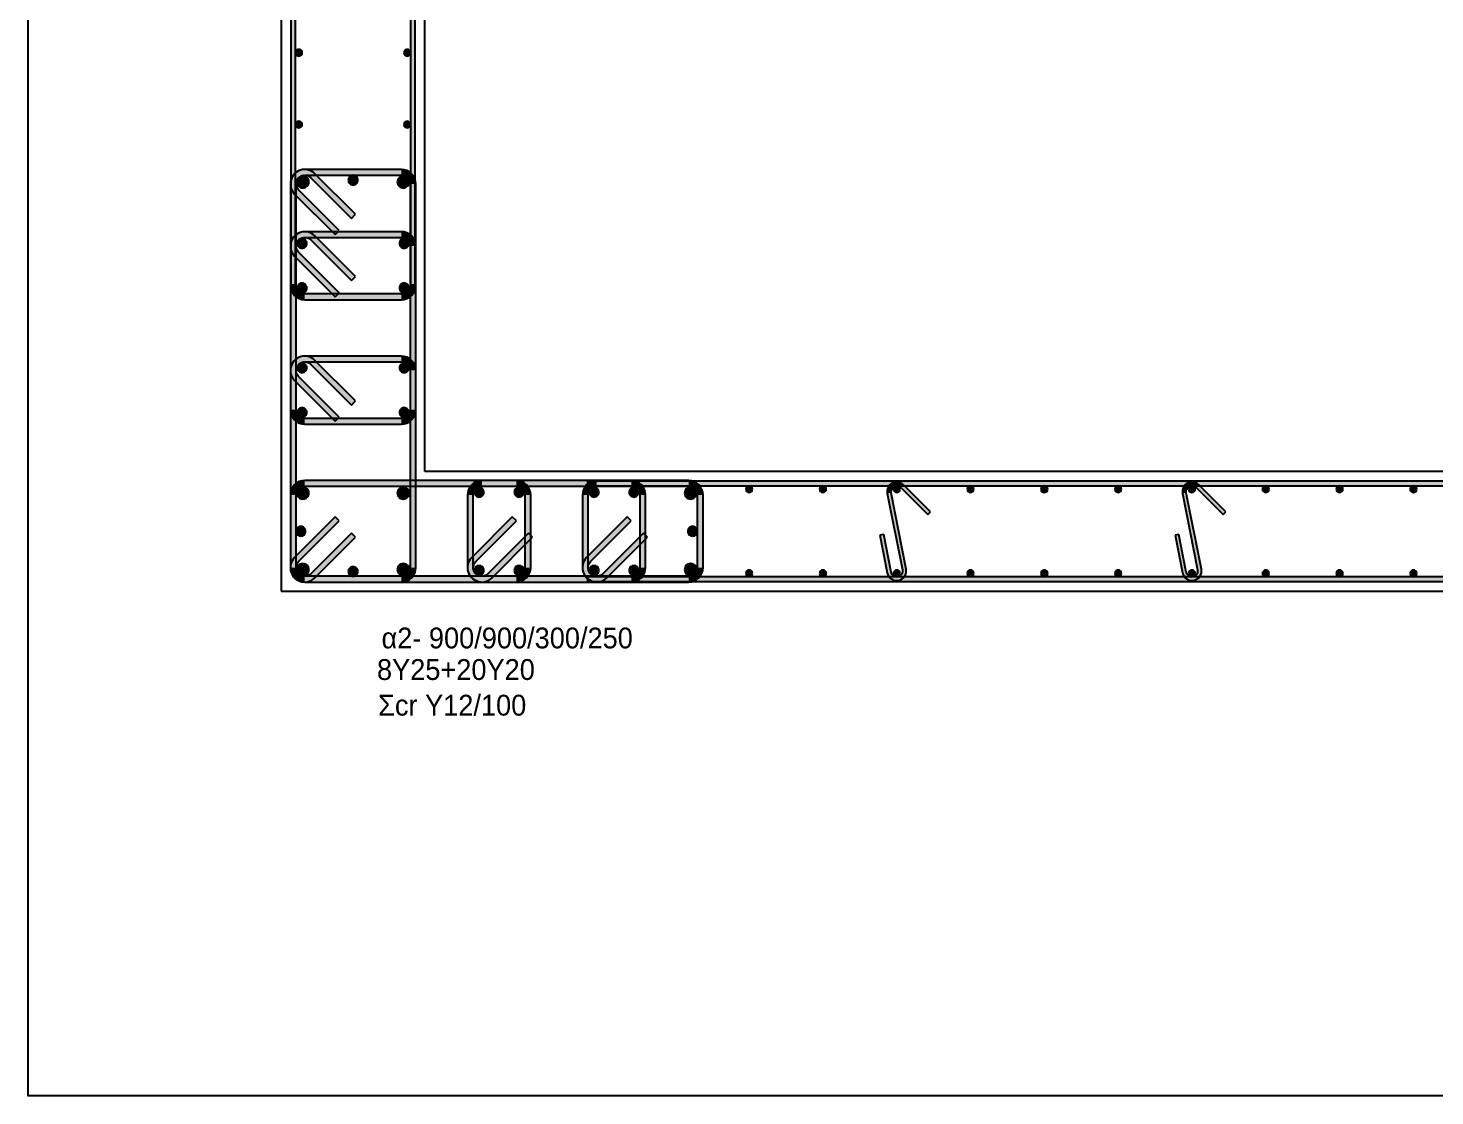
# Model space of a CAD drawing. Header units: millimetres. Extents: x -2171 to 1563, y -1758 to -1505.
# Drawn here: x -363.75 to -349.06, y -1630.29 to -1619.14 of the extents above; entities that cross this region are included whole.
import ezdxf

# ---------------------------------------------------------------- set-up
doc = ezdxf.new("R2010")
doc.units = ezdxf.units.MM
for name, color, linetype in [('-S_TEXT', 3, 'Continuous'), ('Col_Det', 7, 'Continuous'), ('Col_Det_Fill', 7, 'Continuous')]:
    doc.layers.add(name, color=color, linetype=linetype)
doc.styles.add('S1Arl22_b_934_161', font='arial.ttf', dxfattribs={"width": 0.933629, "height": 0.002175})

msp = doc.modelspace()

# ---------------------------------------------------------------- hatches: boundary and pattern name
at = {"layer": 'Col_Det_Fill'}
for color, points in [(252, [(-360.9543, -1611.7193), (-361.0043, -1611.7193), (-361.0043, -1621.8223), (-360.9543, -1621.8223)]), (252, [(-359.7543, -1621.8223), (-359.7043, -1621.8223), (-359.7043, -1611.7193), (-359.7543, -1611.7193)]), (133, [(-360.9193, -1619.4305, 0.4142136), (-360.8843, -1619.3955, 0.4142136), (-360.9193, -1619.3605, 0.4142136), (-360.9543, -1619.3955, 0.4142136)]), (133, [(-359.7893, -1619.4305, 0.4142136), (-359.7543, -1619.3955, 0.4142136), (-359.7893, -1619.3605, 0.4142136), (-359.8243, -1619.3955, 0.4142136)]), (133, [(-360.9193, -1620.1804, 0.4142136), (-360.8843, -1620.1454, 0.4142136), (-360.9193, -1620.1104, 0.4142136), (-360.9543, -1620.1454, 0.4142136)]), (133, [(-359.7893, -1620.1804, 0.4142136), (-359.7543, -1620.1454, 0.4142136), (-359.7893, -1620.1104, 0.4142136), (-359.8243, -1620.1454, 0.4142136)]), (252, [(-360.7957, -1620.7022), (-360.7533, -1620.6598, 0.6681786), (-361.0093, -1620.7658), (-360.9493, -1620.7658, -0.6681786)]), (252, [(-360.8593, -1620.6758), (-360.8593, -1620.6158, 0.6681786), (-360.9654, -1620.8719), (-360.923, -1620.8295, -0.6681786)]), (252, [(-359.8493, -1620.6758), (-359.8493, -1620.6158), (-360.8593, -1620.6158), (-360.8593, -1620.6758)]), (252, [(-360.3714, -1621.1264), (-360.329, -1621.084), (-360.7533, -1620.6598), (-360.7957, -1620.7022)]), (252, [(-359.7593, -1620.7658), (-359.6993, -1620.7658, 0.4142136), (-359.8493, -1620.6158), (-359.8493, -1620.6758, -0.4142136)]), (252, [(-360.9493, -1620.7658), (-361.0093, -1620.7658), (-361.0093, -1624.7758), (-360.9493, -1624.7758)]), (12, [(-360.9413, -1620.7464, 0.4142136), (-360.8788, -1620.8089, 0.4142136), (-360.8163, -1620.7464, 0.4142136), (-360.8788, -1620.6839, 0.4142136)]), (133, [(-360.4043, -1620.7258, 0.4142136), (-360.3543, -1620.7758, 0.4142136), (-360.3043, -1620.7258, 0.4142136), (-360.3543, -1620.6758, 0.4142136)]), (12, [(-359.8924, -1620.7464, 0.4142136), (-359.8299, -1620.8089, 0.4142136), (-359.7674, -1620.7464, 0.4142136), (-359.8299, -1620.6839, 0.4142136)]), (252, [(-359.7593, -1624.7758), (-359.6993, -1624.7758), (-359.6993, -1620.7658), (-359.7593, -1620.7658)]), (252, [(-360.923, -1620.8295), (-360.9654, -1620.8719), (-360.5411, -1621.2961), (-360.4987, -1621.2537)]), (252, [(-360.7957, -1621.3522), (-360.7533, -1621.3098, 0.6681786), (-361.0093, -1621.4158), (-360.9493, -1621.4158, -0.6681786)]), (252, [(-360.8593, -1621.3258), (-360.8593, -1621.2658, 0.6681786), (-360.9654, -1621.5219), (-360.923, -1621.4795, -0.6681786)]), (56, [(-360.9376, -1621.3875, 0.4142136), (-360.8876, -1621.4375, 0.4142136), (-360.8376, -1621.3875, 0.4142136), (-360.8876, -1621.3375, 0.4142136)]), (252, [(-359.8493, -1621.3258), (-359.8493, -1621.2658), (-360.8593, -1621.2658), (-360.8593, -1621.3258)]), (252, [(-360.3714, -1621.7764), (-360.329, -1621.734), (-360.7533, -1621.3098), (-360.7957, -1621.3522)]), (56, [(-359.871, -1621.3875, 0.4142136), (-359.821, -1621.4375, 0.4142136), (-359.771, -1621.3875, 0.4142136), (-359.821, -1621.3375, 0.4142136)]), (252, [(-359.7593, -1621.4158), (-359.6993, -1621.4158, 0.4142136), (-359.8493, -1621.2658), (-359.8493, -1621.3258, -0.4142136)]), (252, [(-360.9493, -1621.4158), (-361.0093, -1621.4158), (-361.0093, -1621.8258), (-360.9493, -1621.8258)]), (252, [(-360.923, -1621.4795), (-360.9654, -1621.5219), (-360.5411, -1621.9461), (-360.4987, -1621.9037)]), (252, [(-359.7593, -1621.8258), (-359.6993, -1621.8258), (-359.6993, -1621.4158), (-359.7593, -1621.4158)]), (252, [(-360.9493, -1621.8258), (-361.0093, -1621.8258, 0.4142136), (-360.8593, -1621.9758), (-360.8593, -1621.9158, -0.4142136)]), (56, [(-360.9376, -1621.8541, 0.4142136), (-360.8876, -1621.9041, 0.4142136), (-360.8376, -1621.8541, 0.4142136), (-360.8876, -1621.8041, 0.4142136)]), (56, [(-359.871, -1621.8541, 0.4142136), (-359.821, -1621.9041, 0.4142136), (-359.771, -1621.8541, 0.4142136), (-359.821, -1621.8041, 0.4142136)]), (252, [(-359.8493, -1621.9158), (-359.8493, -1621.9758, 0.4142136), (-359.6993, -1621.8258), (-359.7593, -1621.8258, -0.4142136)]), (252, [(-360.8593, -1621.9158), (-360.8593, -1621.9758), (-359.8493, -1621.9758), (-359.8493, -1621.9158)]), (252, [(-360.7957, -1622.6522), (-360.7533, -1622.6098, 0.6681786), (-361.0093, -1622.7158), (-360.9493, -1622.7158, -0.6681786)]), (252, [(-360.8593, -1622.6258), (-360.8593, -1622.5658, 0.6681786), (-360.9654, -1622.8219), (-360.923, -1622.7795, -0.6681786)]), (252, [(-359.8493, -1622.6258), (-359.8493, -1622.5658), (-360.8593, -1622.5658), (-360.8593, -1622.6258)]), (252, [(-359.7593, -1622.7158), (-359.6993, -1622.7158, 0.4142136), (-359.8493, -1622.5658), (-359.8493, -1622.6258, -0.4142136)]), (252, [(-360.9493, -1622.7158), (-361.0093, -1622.7158), (-361.0093, -1623.1258), (-360.9493, -1623.1258)]), (56, [(-360.9376, -1622.6875, 0.4142136), (-360.8876, -1622.7375, 0.4142136), (-360.8376, -1622.6875, 0.4142136), (-360.8876, -1622.6375, 0.4142136)]), (252, [(-360.3714, -1623.0764), (-360.329, -1623.034), (-360.7533, -1622.6098), (-360.7957, -1622.6522)]), (56, [(-359.871, -1622.6875, 0.4142136), (-359.821, -1622.7375, 0.4142136), (-359.771, -1622.6875, 0.4142136), (-359.821, -1622.6375, 0.4142136)]), (252, [(-359.7593, -1623.1258), (-359.6993, -1623.1258), (-359.6993, -1622.7158), (-359.7593, -1622.7158)]), (252, [(-360.923, -1622.7795), (-360.9654, -1622.8219), (-360.5411, -1623.2461), (-360.4987, -1623.2037)]), (252, [(-360.9493, -1623.1258), (-361.0093, -1623.1258, 0.4142136), (-360.8593, -1623.2758), (-360.8593, -1623.2158, -0.4142136)]), (56, [(-360.9376, -1623.1541, 0.4142136), (-360.8876, -1623.2041, 0.4142136), (-360.8376, -1623.1541, 0.4142136), (-360.8876, -1623.1041, 0.4142136)]), (56, [(-359.871, -1623.1541, 0.4142136), (-359.821, -1623.2041, 0.4142136), (-359.771, -1623.1541, 0.4142136), (-359.821, -1623.1041, 0.4142136)]), (252, [(-359.8493, -1623.2158), (-359.8493, -1623.2758, 0.4142136), (-359.6993, -1623.1258), (-359.7593, -1623.1258, -0.4142136)]), (252, [(-360.8593, -1623.2158), (-360.8593, -1623.2758), (-359.8493, -1623.2758), (-359.8493, -1623.2158)]), (252, [(-360.8593, -1623.9258), (-360.8593, -1623.8658, 0.4142136), (-361.0093, -1624.0158), (-360.9493, -1624.0158, -0.4142136)]), (252, [(-356.8493, -1623.9258), (-356.8493, -1623.8658), (-360.8593, -1623.8658), (-360.8593, -1623.9258)]), (252, [(-359.0093, -1623.9258), (-359.0093, -1623.8658, 0.4142136), (-359.1593, -1624.0158), (-359.0993, -1624.0158, -0.4142136)]), (252, [(-358.6493, -1623.9258), (-358.6493, -1623.8658), (-359.0093, -1623.8658), (-359.0093, -1623.9258)]), (252, [(-358.5593, -1624.0158), (-358.4993, -1624.0158, 0.4142136), (-358.6493, -1623.8658), (-358.6493, -1623.9258, -0.4142136)]), (252, [(-357.8093, -1623.9258), (-357.8093, -1623.8658, 0.4142136), (-357.9593, -1624.0158), (-357.8993, -1624.0158, -0.4142136)]), (252, [(-336.8028, -1623.9208), (-336.8028, -1623.8708), (-357.9058, -1623.8708), (-357.9058, -1623.9208)]), (252, [(-357.4493, -1623.9258), (-357.4493, -1623.8658), (-357.8093, -1623.8658), (-357.8093, -1623.9258)]), (252, [(-357.3593, -1624.0158), (-357.2993, -1624.0158, 0.4142136), (-357.4493, -1623.8658), (-357.4493, -1623.9258, -0.4142136)]), (252, [(-356.7593, -1624.0158), (-356.6993, -1624.0158, 0.4142136), (-356.8493, -1623.8658), (-356.8493, -1623.9258, -0.4142136)]), (252, [(-354.775, -1624.0001), (-354.7357, -1623.9924, -0.7407348), (-354.6344, -1623.9384), (-354.6061, -1623.9101, 0.7407348)]), (252, [(-351.6918, -1624.0001), (-351.6525, -1623.9924, -0.7407348), (-351.5512, -1623.9384), (-351.523, -1623.9101, 0.7407348)]), (252, [(-360.9493, -1624.0158), (-361.0093, -1624.0158), (-361.0093, -1624.7758), (-360.9493, -1624.7758)]), (12, [(-360.9413, -1623.9964, 0.4142136), (-360.8788, -1624.0589, 0.4142136), (-360.8163, -1623.9964, 0.4142136), (-360.8788, -1623.9339, 0.4142136)]), (12, [(-359.8924, -1623.9964, 0.4142136), (-359.8299, -1624.0589, 0.4142136), (-359.7674, -1623.9964, 0.4142136), (-359.8299, -1623.9339, 0.4142136)]), (252, [(-359.0993, -1624.0158), (-359.1593, -1624.0158), (-359.1593, -1624.7758), (-359.0993, -1624.7758)]), (56, [(-359.0876, -1623.9875, 0.4142136), (-359.0376, -1624.0375, 0.4142136), (-358.9876, -1623.9875, 0.4142136), (-359.0376, -1623.9375, 0.4142136)]), (56, [(-358.671, -1623.9875, 0.4142136), (-358.621, -1624.0375, 0.4142136), (-358.571, -1623.9875, 0.4142136), (-358.621, -1623.9375, 0.4142136)]), (252, [(-358.5593, -1624.7758), (-358.4993, -1624.7758), (-358.4993, -1624.0158), (-358.5593, -1624.0158)]), (252, [(-357.8993, -1624.0158), (-357.9593, -1624.0158), (-357.9593, -1624.7758), (-357.8993, -1624.7758)]), (56, [(-357.8876, -1623.9875, 0.4142136), (-357.8376, -1624.0375, 0.4142136), (-357.7876, -1623.9875, 0.4142136), (-357.8376, -1623.9375, 0.4142136)]), (56, [(-357.471, -1623.9875, 0.4142136), (-357.421, -1624.0375, 0.4142136), (-357.371, -1623.9875, 0.4142136), (-357.421, -1623.9375, 0.4142136)]), (252, [(-357.3593, -1624.7758), (-357.2993, -1624.7758), (-357.2993, -1624.0158), (-357.3593, -1624.0158)]), (12, [(-356.8924, -1623.9964, 0.4142136), (-356.8299, -1624.0589, 0.4142136), (-356.7674, -1623.9964, 0.4142136), (-356.8299, -1623.9339, 0.4142136)]), (252, [(-356.7593, -1624.7758), (-356.6993, -1624.7758), (-356.6993, -1624.0158), (-356.7593, -1624.0158)]), (133, [(-356.2534, -1623.9558, 0.4142136), (-356.2184, -1623.9908, 0.4142136), (-356.1834, -1623.9558, 0.4142136), (-356.2184, -1623.9208, 0.4142136)]), (133, [(-355.4826, -1623.9558, 0.4142136), (-355.4476, -1623.9908, 0.4142136), (-355.4126, -1623.9558, 0.4142136), (-355.4476, -1623.9208, 0.4142136)]), (252, [(-354.618, -1624.7993), (-354.5787, -1624.7915), (-354.7357, -1623.9924), (-354.775, -1624.0001)]), (133, [(-354.7118, -1623.9558, 0.4142136), (-354.6768, -1623.9908, 0.4142136), (-354.6418, -1623.9558, 0.4142136), (-354.6768, -1623.9208, 0.4142136)]), (252, [(-354.6061, -1623.9101), (-354.6344, -1623.9384), (-354.3516, -1624.2212), (-354.3233, -1624.193)]), (133, [(-353.941, -1623.9558, 0.4142136), (-353.906, -1623.9908, 0.4142136), (-353.871, -1623.9558, 0.4142136), (-353.906, -1623.9208, 0.4142136)]), (133, [(-353.1703, -1623.9558, 0.4142136), (-353.1353, -1623.9908, 0.4142136), (-353.1003, -1623.9558, 0.4142136), (-353.1353, -1623.9208, 0.4142136)]), (133, [(-352.3995, -1623.9558, 0.4142136), (-352.3645, -1623.9908, 0.4142136), (-352.3295, -1623.9558, 0.4142136), (-352.3645, -1623.9208, 0.4142136)]), (252, [(-351.5348, -1624.7993), (-351.4955, -1624.7915), (-351.6525, -1623.9924), (-351.6918, -1624.0001)]), (133, [(-351.6287, -1623.9558, 0.4142136), (-351.5937, -1623.9908, 0.4142136), (-351.5587, -1623.9558, 0.4142136), (-351.5937, -1623.9208, 0.4142136)]), (252, [(-351.523, -1623.9101), (-351.5512, -1623.9384), (-351.2684, -1624.2212), (-351.2401, -1624.193)]), (133, [(-350.8579, -1623.9558, 0.4142136), (-350.8229, -1623.9908, 0.4142136), (-350.7879, -1623.9558, 0.4142136), (-350.8229, -1623.9208, 0.4142136)]), (133, [(-350.0871, -1623.9558, 0.4142136), (-350.0521, -1623.9908, 0.4142136), (-350.0171, -1623.9558, 0.4142136), (-350.0521, -1623.9208, 0.4142136)]), (133, [(-349.3163, -1623.9558, 0.4142136), (-349.2813, -1623.9908, 0.4142136), (-349.2463, -1623.9558, 0.4142136), (-349.2813, -1623.9208, 0.4142136)]), (252, [(-360.4987, -1624.2879), (-360.5411, -1624.2455), (-360.9654, -1624.6698), (-360.923, -1624.7122)]), (252, [(-358.6487, -1624.2879), (-358.6911, -1624.2455), (-359.1154, -1624.6698), (-359.073, -1624.7122)]), (252, [(-357.4487, -1624.2879), (-357.4911, -1624.2455), (-357.9154, -1624.6698), (-357.873, -1624.7122)]), (133, [(-360.9493, -1624.3958, 0.4142136), (-360.8993, -1624.4458, 0.4142136), (-360.8493, -1624.3958, 0.4142136), (-360.8993, -1624.3458, 0.4142136)]), (252, [(-360.7957, -1624.8395), (-360.7533, -1624.8819), (-360.329, -1624.4576), (-360.3714, -1624.4152)]), (252, [(-358.9457, -1624.8395), (-358.9033, -1624.8819), (-358.479, -1624.4576), (-358.5214, -1624.4152)]), (252, [(-357.7457, -1624.8395), (-357.7033, -1624.8819), (-357.279, -1624.4576), (-357.3214, -1624.4152)]), (133, [(-356.8593, -1624.3958, 0.4142136), (-356.8093, -1624.4458, 0.4142136), (-356.7593, -1624.3958, 0.4142136), (-356.8093, -1624.3458, 0.4142136)]), (252, [(-354.8128, -1624.4299), (-354.8521, -1624.4376), (-354.775, -1624.8301), (-354.7357, -1624.8224)]), (252, [(-351.7297, -1624.4299), (-351.7689, -1624.4376), (-351.6918, -1624.8301), (-351.6525, -1624.8224)]), (252, [(-360.923, -1624.7122), (-360.9654, -1624.6698, 0.6681786), (-360.8593, -1624.9258), (-360.8593, -1624.8658, -0.6681786)]), (252, [(-360.9493, -1624.7758), (-361.0093, -1624.7758, 0.6681786), (-360.7533, -1624.8819), (-360.7957, -1624.8395, -0.6681786)]), (252, [(-360.9493, -1624.7758), (-361.0093, -1624.7758, 0.4142136), (-360.8593, -1624.9258), (-360.8593, -1624.8658, -0.4142136)]), (12, [(-360.9413, -1624.7953, 0.4142136), (-360.8788, -1624.8578, 0.4142136), (-360.8163, -1624.7953, 0.4142136), (-360.8788, -1624.7328, 0.4142136)]), (133, [(-360.4043, -1624.8158, 0.4142136), (-360.3543, -1624.8658, 0.4142136), (-360.3043, -1624.8158, 0.4142136), (-360.3543, -1624.7658, 0.4142136)]), (12, [(-359.8924, -1624.7953, 0.4142136), (-359.8299, -1624.8578, 0.4142136), (-359.7674, -1624.7953, 0.4142136), (-359.8299, -1624.7328, 0.4142136)]), (252, [(-359.8493, -1624.8658), (-359.8493, -1624.9258, 0.4142136), (-359.6993, -1624.7758), (-359.7593, -1624.7758, -0.4142136)]), (252, [(-359.073, -1624.7122), (-359.1154, -1624.6698, 0.6681786), (-359.0093, -1624.9258), (-359.0093, -1624.8658, -0.6681786)]), (252, [(-359.0993, -1624.7758), (-359.1593, -1624.7758, 0.6681786), (-358.9033, -1624.8819), (-358.9457, -1624.8395, -0.6681786)]), (56, [(-359.0876, -1624.8041, 0.4142136), (-359.0376, -1624.8541, 0.4142136), (-358.9876, -1624.8041, 0.4142136), (-359.0376, -1624.7541, 0.4142136)]), (56, [(-358.671, -1624.8041, 0.4142136), (-358.621, -1624.8541, 0.4142136), (-358.571, -1624.8041, 0.4142136), (-358.621, -1624.7541, 0.4142136)]), (252, [(-358.6493, -1624.8658), (-358.6493, -1624.9258, 0.4142136), (-358.4993, -1624.7758), (-358.5593, -1624.7758, -0.4142136)]), (252, [(-357.873, -1624.7122), (-357.9154, -1624.6698, 0.6681786), (-357.8093, -1624.9258), (-357.8093, -1624.8658, -0.6681786)]), (252, [(-357.8993, -1624.7758), (-357.9593, -1624.7758, 0.6681786), (-357.7033, -1624.8819), (-357.7457, -1624.8395, -0.6681786)]), (56, [(-357.8876, -1624.8041, 0.4142136), (-357.8376, -1624.8541, 0.4142136), (-357.7876, -1624.8041, 0.4142136), (-357.8376, -1624.7541, 0.4142136)]), (56, [(-357.471, -1624.8041, 0.4142136), (-357.421, -1624.8541, 0.4142136), (-357.371, -1624.8041, 0.4142136), (-357.421, -1624.7541, 0.4142136)]), (252, [(-357.4493, -1624.8658), (-357.4493, -1624.9258, 0.4142136), (-357.2993, -1624.7758), (-357.3593, -1624.7758, -0.4142136)]), (12, [(-356.8924, -1624.7953, 0.4142136), (-356.8299, -1624.8578, 0.4142136), (-356.7674, -1624.7953, 0.4142136), (-356.8299, -1624.7328, 0.4142136)]), (252, [(-356.8493, -1624.8658), (-356.8493, -1624.9258, 0.4142136), (-356.6993, -1624.7758), (-356.7593, -1624.7758, -0.4142136)]), (252, [(-360.8593, -1624.8658), (-360.8593, -1624.9258), (-356.8493, -1624.9258), (-356.8493, -1624.8658)]), (252, [(-360.8593, -1624.8658), (-360.8593, -1624.9258), (-359.8493, -1624.9258), (-359.8493, -1624.8658)]), (252, [(-359.0093, -1624.8658), (-359.0093, -1624.9258), (-358.6493, -1624.9258), (-358.6493, -1624.8658)]), (252, [(-357.9058, -1624.8708), (-357.9058, -1624.9208), (-336.8028, -1624.9208), (-336.8028, -1624.8708)]), (252, [(-357.8093, -1624.8658), (-357.8093, -1624.9258), (-357.4493, -1624.9258), (-357.4493, -1624.8658)]), (133, [(-356.2534, -1624.8358, 0.4142136), (-356.2184, -1624.8708, 0.4142136), (-356.1834, -1624.8358, 0.4142136), (-356.2184, -1624.8008, 0.4142136)]), (133, [(-355.4826, -1624.8358, 0.4142136), (-355.4476, -1624.8708, 0.4142136), (-355.4126, -1624.8358, 0.4142136), (-355.4476, -1624.8008, 0.4142136)]), (252, [(-354.7357, -1624.8224), (-354.775, -1624.8301, 1), (-354.5787, -1624.7915), (-354.618, -1624.7993, -1)]), (133, [(-354.7118, -1624.8358, 0.4142136), (-354.6768, -1624.8708, 0.4142136), (-354.6418, -1624.8358, 0.4142136), (-354.6768, -1624.8008, 0.4142136)]), (133, [(-353.941, -1624.8358, 0.4142136), (-353.906, -1624.8708, 0.4142136), (-353.871, -1624.8358, 0.4142136), (-353.906, -1624.8008, 0.4142136)]), (133, [(-353.1703, -1624.8358, 0.4142136), (-353.1353, -1624.8708, 0.4142136), (-353.1003, -1624.8358, 0.4142136), (-353.1353, -1624.8008, 0.4142136)]), (133, [(-352.3995, -1624.8358, 0.4142136), (-352.3645, -1624.8708, 0.4142136), (-352.3295, -1624.8358, 0.4142136), (-352.3645, -1624.8008, 0.4142136)]), (252, [(-351.6525, -1624.8224), (-351.6918, -1624.8301, 1), (-351.4955, -1624.7915), (-351.5348, -1624.7993, -1)]), (133, [(-351.6287, -1624.8358, 0.4142136), (-351.5937, -1624.8708, 0.4142136), (-351.5587, -1624.8358, 0.4142136), (-351.5937, -1624.8008, 0.4142136)]), (133, [(-350.8579, -1624.8358, 0.4142136), (-350.8229, -1624.8708, 0.4142136), (-350.7879, -1624.8358, 0.4142136), (-350.8229, -1624.8008, 0.4142136)]), (133, [(-350.0871, -1624.8358, 0.4142136), (-350.0521, -1624.8708, 0.4142136), (-350.0171, -1624.8358, 0.4142136), (-350.0521, -1624.8008, 0.4142136)]), (133, [(-349.3163, -1624.8358, 0.4142136), (-349.2813, -1624.8708, 0.4142136), (-349.2463, -1624.8358, 0.4142136), (-349.2813, -1624.8008, 0.4142136)])]:
    msp.add_hatch(color=color, dxfattribs=at).paths.add_polyline_path(points)

# ---------------------------------------------------------------- linework, layer by layer
at = {"layer": '-S_TEXT', "ltscale": 5}
msp.add_lwpolyline([(-363.7475, -1590.2497), (-305.6, -1590.2497), (-305.6, -1630.2944), (-363.7475, -1630.2944)], close=True, dxfattribs=at)
at = {"layer": 'Col_Det', "color": 7}
for points in [[(-361.1043, -1608.5208), (-361.1043, -1625.0208)], [(-359.6043, -1623.7708), (-359.6043, -1608.5208)], [(-361.0043, -1611.7193), (-361.0043, -1621.8223)], [(-360.9543, -1621.8223), (-360.9543, -1611.7193)], [(-359.7543, -1611.7193), (-359.7543, -1621.8223)], [(-359.7043, -1621.8223), (-359.7043, -1611.7193)], [(-359.8493, -1620.6158), (-360.8593, -1620.6158)], [(-360.329, -1621.084), (-360.7533, -1620.6598)], [(-361.0093, -1620.7658), (-361.0093, -1624.7758)], [(-360.9493, -1624.7758), (-360.9493, -1620.7658)], [(-360.8593, -1620.6758), (-359.8493, -1620.6758)], [(-360.7957, -1620.7022), (-360.3714, -1621.1264)], [(-359.7593, -1620.7658), (-359.7593, -1624.7758)], [(-359.6993, -1624.7758), (-359.6993, -1620.7658)], [(-360.9654, -1620.8719), (-360.5411, -1621.2961)], [(-360.4987, -1621.2537), (-360.923, -1620.8295)], [(-360.3714, -1621.1264), (-360.329, -1621.084)], [(-359.8493, -1621.2658), (-360.8593, -1621.2658)], [(-360.8593, -1621.3258), (-359.8493, -1621.3258)], [(-360.7957, -1621.3522), (-360.3714, -1621.7764)], [(-360.329, -1621.734), (-360.7533, -1621.3098)], [(-360.5411, -1621.2961), (-360.4987, -1621.2537)], [(-361.0093, -1621.4158), (-361.0093, -1621.8258)], [(-360.9654, -1621.5219), (-360.5411, -1621.9461)], [(-360.9493, -1621.8258), (-360.9493, -1621.4158)], [(-360.4987, -1621.9037), (-360.923, -1621.4795)], [(-359.7593, -1621.4158), (-359.7593, -1621.8258)], [(-359.6993, -1621.8258), (-359.6993, -1621.4158)], [(-361.0043, -1621.8223), (-360.9543, -1621.8223)], [(-360.3714, -1621.7764), (-360.329, -1621.734)], [(-359.7543, -1621.8223), (-359.7043, -1621.8223)], [(-359.8493, -1621.9158), (-360.8593, -1621.9158)], [(-360.8593, -1621.9758), (-359.8493, -1621.9758)], [(-360.5411, -1621.9461), (-360.4987, -1621.9037)], [(-359.8493, -1622.5658), (-360.8593, -1622.5658)], [(-361.0093, -1622.7158), (-361.0093, -1623.1258)], [(-360.9493, -1623.1258), (-360.9493, -1622.7158)], [(-360.8593, -1622.6258), (-359.8493, -1622.6258)], [(-360.7957, -1622.6522), (-360.3714, -1623.0764)], [(-360.329, -1623.034), (-360.7533, -1622.6098)], [(-359.7593, -1622.7158), (-359.7593, -1623.1258)], [(-359.6993, -1623.1258), (-359.6993, -1622.7158)], [(-360.9654, -1622.8219), (-360.5411, -1623.2461)], [(-360.4987, -1623.2037), (-360.923, -1622.7795)], [(-360.3714, -1623.0764), (-360.329, -1623.034)], [(-359.8493, -1623.2158), (-360.8593, -1623.2158)], [(-360.8593, -1623.2758), (-359.8493, -1623.2758)], [(-360.5411, -1623.2461), (-360.4987, -1623.2037)], [(-356.8493, -1623.8658), (-360.8593, -1623.8658)], [(-333.6043, -1623.7708), (-359.6043, -1623.7708)], [(-358.6493, -1623.8658), (-359.0093, -1623.8658)], [(-336.8028, -1623.8708), (-357.9058, -1623.8708)], [(-357.9058, -1623.8708), (-357.9058, -1623.9208)], [(-357.4493, -1623.8658), (-357.8093, -1623.8658)], [(-361.0093, -1624.0158), (-361.0093, -1624.7758)], [(-360.9493, -1624.7758), (-360.9493, -1624.0158)], [(-360.8593, -1623.9258), (-356.8493, -1623.9258)], [(-359.1593, -1624.0158), (-359.1593, -1624.7758)], [(-359.0993, -1624.7758), (-359.0993, -1624.0158)], [(-359.0093, -1623.9258), (-358.6493, -1623.9258)], [(-358.5593, -1624.0158), (-358.5593, -1624.7758)], [(-358.4993, -1624.7758), (-358.4993, -1624.0158)], [(-357.9593, -1624.0158), (-357.9593, -1624.7758)], [(-357.9058, -1623.9208), (-336.8028, -1623.9208)], [(-357.8993, -1624.7758), (-357.8993, -1624.0158)], [(-357.8093, -1623.9258), (-357.4493, -1623.9258)], [(-357.3593, -1624.0158), (-357.3593, -1624.7758)], [(-357.2993, -1624.7758), (-357.2993, -1624.0158)], [(-356.7593, -1624.0158), (-356.7593, -1624.7758)], [(-356.6993, -1624.7758), (-356.6993, -1624.0158)], [(-354.775, -1624.0001), (-354.618, -1624.7993)], [(-354.5787, -1624.7915), (-354.7357, -1623.9924)], [(-354.6344, -1623.9384), (-354.3516, -1624.2212)], [(-354.3233, -1624.193), (-354.6061, -1623.9101)], [(-351.6918, -1624.0001), (-351.5348, -1624.7993)], [(-351.4955, -1624.7915), (-351.6525, -1623.9924)], [(-351.5512, -1623.9384), (-351.2684, -1624.2212)], [(-351.2401, -1624.193), (-351.523, -1623.9101)], [(-360.5411, -1624.2455), (-360.9654, -1624.6698)], [(-360.923, -1624.7122), (-360.4987, -1624.2879)], [(-360.4987, -1624.2879), (-360.5411, -1624.2455)], [(-358.6911, -1624.2455), (-359.1154, -1624.6698)], [(-359.073, -1624.7122), (-358.6487, -1624.2879)], [(-358.6487, -1624.2879), (-358.6911, -1624.2455)], [(-357.4911, -1624.2455), (-357.9154, -1624.6698)], [(-357.873, -1624.7122), (-357.4487, -1624.2879)], [(-357.4487, -1624.2879), (-357.4911, -1624.2455)], [(-354.3516, -1624.2212), (-354.3233, -1624.193)], [(-351.2684, -1624.2212), (-351.2401, -1624.193)], [(-360.3714, -1624.4152), (-360.7957, -1624.8395)], [(-360.7533, -1624.8819), (-360.329, -1624.4576)], [(-360.329, -1624.4576), (-360.3714, -1624.4152)], [(-358.5214, -1624.4152), (-358.9457, -1624.8395)], [(-358.9033, -1624.8819), (-358.479, -1624.4576)], [(-358.479, -1624.4576), (-358.5214, -1624.4152)], [(-357.3214, -1624.4152), (-357.7457, -1624.8395)], [(-357.7033, -1624.8819), (-357.279, -1624.4576)], [(-357.279, -1624.4576), (-357.3214, -1624.4152)], [(-354.8128, -1624.4299), (-354.8521, -1624.4376)], [(-354.8521, -1624.4376), (-354.775, -1624.8301)], [(-354.7357, -1624.8224), (-354.8128, -1624.4299)], [(-351.7297, -1624.4299), (-351.7689, -1624.4376)], [(-351.7689, -1624.4376), (-351.6918, -1624.8301)], [(-351.6525, -1624.8224), (-351.7297, -1624.4299)], [(-356.8493, -1624.8658), (-360.8593, -1624.8658)], [(-359.8493, -1624.8658), (-360.8593, -1624.8658)], [(-358.6493, -1624.8658), (-359.0093, -1624.8658)], [(-357.9058, -1624.8708), (-357.9058, -1624.9208)], [(-336.8028, -1624.8708), (-357.9058, -1624.8708)], [(-357.9058, -1624.9208), (-336.8028, -1624.9208)], [(-357.4493, -1624.8658), (-357.8093, -1624.8658)], [(-361.1043, -1625.0208), (-333.6043, -1625.0208)], [(-360.8593, -1624.9258), (-356.8493, -1624.9258)], [(-360.8593, -1624.9258), (-359.8493, -1624.9258)], [(-359.0093, -1624.9258), (-358.6493, -1624.9258)], [(-357.8093, -1624.9258), (-357.4493, -1624.9258)]]:
    msp.add_lwpolyline(points, dxfattribs=at)
for points in [[(-360.9193, -1619.3605, 0.4142136), (-360.9543, -1619.3955, 0.4142136)], [(-360.9543, -1619.3955, 0.4142136), (-360.9193, -1619.4305, 0.4142136)], [(-360.8843, -1619.3955, 0.4142136), (-360.9193, -1619.3605, 0.4142136)], [(-360.9193, -1619.4305, 0.4142136), (-360.8843, -1619.3955, 0.4142136)], [(-359.7893, -1619.3605, 0.4142136), (-359.8243, -1619.3955, 0.4142136)], [(-359.8243, -1619.3955, 0.4142136), (-359.7893, -1619.4305, 0.4142136)], [(-359.7543, -1619.3955, 0.4142136), (-359.7893, -1619.3605, 0.4142136)], [(-359.7893, -1619.4305, 0.4142136), (-359.7543, -1619.3955, 0.4142136)], [(-360.9193, -1620.1104, 0.4142136), (-360.9543, -1620.1454, 0.4142136)], [(-360.9543, -1620.1454, 0.4142136), (-360.9193, -1620.1804, 0.4142136)], [(-360.8843, -1620.1454, 0.4142136), (-360.9193, -1620.1104, 0.4142136)], [(-360.9193, -1620.1804, 0.4142136), (-360.8843, -1620.1454, 0.4142136)], [(-359.7893, -1620.1104, 0.4142136), (-359.8243, -1620.1454, 0.4142136)], [(-359.8243, -1620.1454, 0.4142136), (-359.7893, -1620.1804, 0.4142136)], [(-359.7543, -1620.1454, 0.4142136), (-359.7893, -1620.1104, 0.4142136)], [(-359.7893, -1620.1804, 0.4142136), (-359.7543, -1620.1454, 0.4142136)], [(-360.7533, -1620.6598, 0.6681786), (-361.0093, -1620.7658)], [(-360.8593, -1620.6158, 0.6681786), (-360.9654, -1620.8719)], [(-359.6993, -1620.7658, 0.4142136), (-359.8493, -1620.6158)], [(-360.9493, -1620.7658, -0.6681786), (-360.7957, -1620.7022, -0.6681786)], [(-360.923, -1620.8295, -0.6681786), (-360.8593, -1620.6758, -0.6681786)], [(-360.8788, -1620.6839, 0.4142136), (-360.9413, -1620.7464, 0.4142136)], [(-360.9413, -1620.7464, 0.4142136), (-360.8788, -1620.8089, 0.4142136)], [(-360.8163, -1620.7464, 0.4142136), (-360.8788, -1620.6839, 0.4142136)], [(-360.8788, -1620.8089, 0.4142136), (-360.8163, -1620.7464, 0.4142136)], [(-360.3543, -1620.6758, 0.4142136), (-360.4043, -1620.7258, 0.4142136)], [(-360.4043, -1620.7258, 0.4142136), (-360.3543, -1620.7758, 0.4142136)], [(-360.3043, -1620.7258, 0.4142136), (-360.3543, -1620.6758, 0.4142136)], [(-360.3543, -1620.7758, 0.4142136), (-360.3043, -1620.7258, 0.4142136)], [(-359.8299, -1620.6839, 0.4142136), (-359.8924, -1620.7464, 0.4142136)], [(-359.8924, -1620.7464, 0.4142136), (-359.8299, -1620.8089, 0.4142136)], [(-359.8493, -1620.6758, -0.4142136), (-359.7593, -1620.7658, -0.4142136)], [(-359.7674, -1620.7464, 0.4142136), (-359.8299, -1620.6839, 0.4142136)], [(-359.8299, -1620.8089, 0.4142136), (-359.7674, -1620.7464, 0.4142136)], [(-360.7533, -1621.3098, 0.6681786), (-361.0093, -1621.4158)], [(-360.8593, -1621.2658, 0.6681786), (-360.9654, -1621.5219)], [(-360.9493, -1621.4158, -0.6681786), (-360.7957, -1621.3522, -0.6681786)], [(-360.923, -1621.4795, -0.6681786), (-360.8593, -1621.3258, -0.6681786)], [(-360.8876, -1621.3375, 0.4142136), (-360.9376, -1621.3875, 0.4142136)], [(-360.9376, -1621.3875, 0.4142136), (-360.8876, -1621.4375, 0.4142136)], [(-360.8376, -1621.3875, 0.4142136), (-360.8876, -1621.3375, 0.4142136)], [(-360.8876, -1621.4375, 0.4142136), (-360.8376, -1621.3875, 0.4142136)], [(-359.821, -1621.3375, 0.4142136), (-359.871, -1621.3875, 0.4142136)], [(-359.871, -1621.3875, 0.4142136), (-359.821, -1621.4375, 0.4142136)], [(-359.6993, -1621.4158, 0.4142136), (-359.8493, -1621.2658)], [(-359.8493, -1621.3258, -0.4142136), (-359.7593, -1621.4158, -0.4142136)], [(-359.771, -1621.3875, 0.4142136), (-359.821, -1621.3375, 0.4142136)], [(-359.821, -1621.4375, 0.4142136), (-359.771, -1621.3875, 0.4142136)], [(-361.0093, -1621.8258, 0.4142136), (-360.8593, -1621.9758)], [(-360.8593, -1621.9158, -0.4142136), (-360.9493, -1621.8258, -0.4142136)], [(-360.8876, -1621.8041, 0.4142136), (-360.9376, -1621.8541, 0.4142136)], [(-360.8376, -1621.8541, 0.4142136), (-360.8876, -1621.8041, 0.4142136)], [(-359.821, -1621.8041, 0.4142136), (-359.871, -1621.8541, 0.4142136)], [(-359.8493, -1621.9758, 0.4142136), (-359.6993, -1621.8258)], [(-359.7593, -1621.8258, -0.4142136), (-359.8493, -1621.9158, -0.4142136)], [(-359.771, -1621.8541, 0.4142136), (-359.821, -1621.8041, 0.4142136)], [(-360.9376, -1621.8541, 0.4142136), (-360.8876, -1621.9041, 0.4142136)], [(-360.8876, -1621.9041, 0.4142136), (-360.8376, -1621.8541, 0.4142136)], [(-359.871, -1621.8541, 0.4142136), (-359.821, -1621.9041, 0.4142136)], [(-359.821, -1621.9041, 0.4142136), (-359.771, -1621.8541, 0.4142136)], [(-360.7533, -1622.6098, 0.6681786), (-361.0093, -1622.7158)], [(-360.8593, -1622.5658, 0.6681786), (-360.9654, -1622.8219)], [(-359.6993, -1622.7158, 0.4142136), (-359.8493, -1622.5658)], [(-360.9493, -1622.7158, -0.6681786), (-360.7957, -1622.6522, -0.6681786)], [(-360.923, -1622.7795, -0.6681786), (-360.8593, -1622.6258, -0.6681786)], [(-360.8876, -1622.6375, 0.4142136), (-360.9376, -1622.6875, 0.4142136)], [(-360.9376, -1622.6875, 0.4142136), (-360.8876, -1622.7375, 0.4142136)], [(-360.8376, -1622.6875, 0.4142136), (-360.8876, -1622.6375, 0.4142136)], [(-360.8876, -1622.7375, 0.4142136), (-360.8376, -1622.6875, 0.4142136)], [(-359.821, -1622.6375, 0.4142136), (-359.871, -1622.6875, 0.4142136)], [(-359.871, -1622.6875, 0.4142136), (-359.821, -1622.7375, 0.4142136)], [(-359.8493, -1622.6258, -0.4142136), (-359.7593, -1622.7158, -0.4142136)], [(-359.771, -1622.6875, 0.4142136), (-359.821, -1622.6375, 0.4142136)], [(-359.821, -1622.7375, 0.4142136), (-359.771, -1622.6875, 0.4142136)], [(-361.0093, -1623.1258, 0.4142136), (-360.8593, -1623.2758)], [(-360.8593, -1623.2158, -0.4142136), (-360.9493, -1623.1258, -0.4142136)], [(-360.8876, -1623.1041, 0.4142136), (-360.9376, -1623.1541, 0.4142136)], [(-360.9376, -1623.1541, 0.4142136), (-360.8876, -1623.2041, 0.4142136)], [(-360.8376, -1623.1541, 0.4142136), (-360.8876, -1623.1041, 0.4142136)], [(-360.8876, -1623.2041, 0.4142136), (-360.8376, -1623.1541, 0.4142136)], [(-359.821, -1623.1041, 0.4142136), (-359.871, -1623.1541, 0.4142136)], [(-359.871, -1623.1541, 0.4142136), (-359.821, -1623.2041, 0.4142136)], [(-359.8493, -1623.2758, 0.4142136), (-359.6993, -1623.1258)], [(-359.7593, -1623.1258, -0.4142136), (-359.8493, -1623.2158, -0.4142136)], [(-359.771, -1623.1541, 0.4142136), (-359.821, -1623.1041, 0.4142136)], [(-359.821, -1623.2041, 0.4142136), (-359.771, -1623.1541, 0.4142136)], [(-360.8593, -1623.8658, 0.4142136), (-361.0093, -1624.0158)], [(-359.0093, -1623.8658, 0.4142136), (-359.1593, -1624.0158)], [(-358.4993, -1624.0158, 0.4142136), (-358.6493, -1623.8658)], [(-357.8093, -1623.8658, 0.4142136), (-357.9593, -1624.0158)], [(-357.2993, -1624.0158, 0.4142136), (-357.4493, -1623.8658)], [(-356.6993, -1624.0158, 0.4142136), (-356.8493, -1623.8658)], [(-354.6061, -1623.9101, 0.7407348), (-354.775, -1624.0001, 0.7407348)], [(-351.523, -1623.9101, 0.7407348), (-351.6918, -1624.0001, 0.7407348)], [(-360.9493, -1624.0158, -0.4142136), (-360.8593, -1623.9258, -0.4142136)], [(-360.8788, -1623.9339, 0.4142136), (-360.9413, -1623.9964, 0.4142136)], [(-360.9413, -1623.9964, 0.4142136), (-360.8788, -1624.0589, 0.4142136)], [(-360.8163, -1623.9964, 0.4142136), (-360.8788, -1623.9339, 0.4142136)], [(-360.8788, -1624.0589, 0.4142136), (-360.8163, -1623.9964, 0.4142136)], [(-359.8299, -1623.9339, 0.4142136), (-359.8924, -1623.9964, 0.4142136)], [(-359.8924, -1623.9964, 0.4142136), (-359.8299, -1624.0589, 0.4142136)], [(-359.7674, -1623.9964, 0.4142136), (-359.8299, -1623.9339, 0.4142136)], [(-359.8299, -1624.0589, 0.4142136), (-359.7674, -1623.9964, 0.4142136)], [(-359.0993, -1624.0158, -0.4142136), (-359.0093, -1623.9258, -0.4142136)], [(-359.0376, -1623.9375, 0.4142136), (-359.0876, -1623.9875, 0.4142136)], [(-359.0876, -1623.9875, 0.4142136), (-359.0376, -1624.0375, 0.4142136)], [(-358.9876, -1623.9875, 0.4142136), (-359.0376, -1623.9375, 0.4142136)], [(-359.0376, -1624.0375, 0.4142136), (-358.9876, -1623.9875, 0.4142136)], [(-358.621, -1623.9375, 0.4142136), (-358.671, -1623.9875, 0.4142136)], [(-358.671, -1623.9875, 0.4142136), (-358.621, -1624.0375, 0.4142136)], [(-358.6493, -1623.9258, -0.4142136), (-358.5593, -1624.0158, -0.4142136)], [(-358.571, -1623.9875, 0.4142136), (-358.621, -1623.9375, 0.4142136)], [(-358.621, -1624.0375, 0.4142136), (-358.571, -1623.9875, 0.4142136)], [(-357.8993, -1624.0158, -0.4142136), (-357.8093, -1623.9258, -0.4142136)], [(-357.8376, -1623.9375, 0.4142136), (-357.8876, -1623.9875, 0.4142136)], [(-357.8876, -1623.9875, 0.4142136), (-357.8376, -1624.0375, 0.4142136)], [(-357.7876, -1623.9875, 0.4142136), (-357.8376, -1623.9375, 0.4142136)], [(-357.8376, -1624.0375, 0.4142136), (-357.7876, -1623.9875, 0.4142136)], [(-357.421, -1623.9375, 0.4142136), (-357.471, -1623.9875, 0.4142136)], [(-357.471, -1623.9875, 0.4142136), (-357.421, -1624.0375, 0.4142136)], [(-357.4493, -1623.9258, -0.4142136), (-357.3593, -1624.0158, -0.4142136)], [(-357.371, -1623.9875, 0.4142136), (-357.421, -1623.9375, 0.4142136)], [(-357.421, -1624.0375, 0.4142136), (-357.371, -1623.9875, 0.4142136)], [(-356.8299, -1623.9339, 0.4142136), (-356.8924, -1623.9964, 0.4142136)], [(-356.8924, -1623.9964, 0.4142136), (-356.8299, -1624.0589, 0.4142136)], [(-356.8493, -1623.9258, -0.4142136), (-356.7593, -1624.0158, -0.4142136)], [(-356.7674, -1623.9964, 0.4142136), (-356.8299, -1623.9339, 0.4142136)], [(-356.8299, -1624.0589, 0.4142136), (-356.7674, -1623.9964, 0.4142136)], [(-356.2184, -1623.9208, 0.4142136), (-356.2534, -1623.9558, 0.4142136)], [(-356.2534, -1623.9558, 0.4142136), (-356.2184, -1623.9908, 0.4142136)], [(-356.1834, -1623.9558, 0.4142136), (-356.2184, -1623.9208, 0.4142136)], [(-356.2184, -1623.9908, 0.4142136), (-356.1834, -1623.9558, 0.4142136)], [(-355.4476, -1623.9208, 0.4142136), (-355.4826, -1623.9558, 0.4142136)], [(-355.4826, -1623.9558, 0.4142136), (-355.4476, -1623.9908, 0.4142136)], [(-355.4126, -1623.9558, 0.4142136), (-355.4476, -1623.9208, 0.4142136)], [(-355.4476, -1623.9908, 0.4142136), (-355.4126, -1623.9558, 0.4142136)], [(-354.7357, -1623.9924, -0.7407348), (-354.6344, -1623.9384)], [(-354.6768, -1623.9208, 0.4142136), (-354.7118, -1623.9558, 0.4142136)], [(-354.7118, -1623.9558, 0.4142136), (-354.6768, -1623.9908, 0.4142136)], [(-354.6418, -1623.9558, 0.4142136), (-354.6768, -1623.9208, 0.4142136)], [(-354.6768, -1623.9908, 0.4142136), (-354.6418, -1623.9558, 0.4142136)], [(-353.906, -1623.9208, 0.4142136), (-353.941, -1623.9558, 0.4142136)], [(-353.941, -1623.9558, 0.4142136), (-353.906, -1623.9908, 0.4142136)], [(-353.871, -1623.9558, 0.4142136), (-353.906, -1623.9208, 0.4142136)], [(-353.906, -1623.9908, 0.4142136), (-353.871, -1623.9558, 0.4142136)], [(-353.1353, -1623.9208, 0.4142136), (-353.1703, -1623.9558, 0.4142136)], [(-353.1703, -1623.9558, 0.4142136), (-353.1353, -1623.9908, 0.4142136)], [(-353.1003, -1623.9558, 0.4142136), (-353.1353, -1623.9208, 0.4142136)], [(-353.1353, -1623.9908, 0.4142136), (-353.1003, -1623.9558, 0.4142136)], [(-352.3645, -1623.9208, 0.4142136), (-352.3995, -1623.9558, 0.4142136)], [(-352.3995, -1623.9558, 0.4142136), (-352.3645, -1623.9908, 0.4142136)], [(-352.3295, -1623.9558, 0.4142136), (-352.3645, -1623.9208, 0.4142136)], [(-352.3645, -1623.9908, 0.4142136), (-352.3295, -1623.9558, 0.4142136)], [(-351.6525, -1623.9924, -0.7407348), (-351.5512, -1623.9384)], [(-351.5937, -1623.9208, 0.4142136), (-351.6287, -1623.9558, 0.4142136)], [(-351.6287, -1623.9558, 0.4142136), (-351.5937, -1623.9908, 0.4142136)], [(-351.5587, -1623.9558, 0.4142136), (-351.5937, -1623.9208, 0.4142136)], [(-351.5937, -1623.9908, 0.4142136), (-351.5587, -1623.9558, 0.4142136)], [(-350.8229, -1623.9208, 0.4142136), (-350.8579, -1623.9558, 0.4142136)], [(-350.8579, -1623.9558, 0.4142136), (-350.8229, -1623.9908, 0.4142136)], [(-350.7879, -1623.9558, 0.4142136), (-350.8229, -1623.9208, 0.4142136)], [(-350.8229, -1623.9908, 0.4142136), (-350.7879, -1623.9558, 0.4142136)], [(-350.0521, -1623.9208, 0.4142136), (-350.0871, -1623.9558, 0.4142136)], [(-350.0871, -1623.9558, 0.4142136), (-350.0521, -1623.9908, 0.4142136)], [(-350.0171, -1623.9558, 0.4142136), (-350.0521, -1623.9208, 0.4142136)], [(-350.0521, -1623.9908, 0.4142136), (-350.0171, -1623.9558, 0.4142136)], [(-349.2813, -1623.9208, 0.4142136), (-349.3163, -1623.9558, 0.4142136)], [(-349.3163, -1623.9558, 0.4142136), (-349.2813, -1623.9908, 0.4142136)], [(-349.2463, -1623.9558, 0.4142136), (-349.2813, -1623.9208, 0.4142136)], [(-349.2813, -1623.9908, 0.4142136), (-349.2463, -1623.9558, 0.4142136)], [(-360.8993, -1624.3458, 0.4142136), (-360.9493, -1624.3958, 0.4142136)], [(-360.9493, -1624.3958, 0.4142136), (-360.8993, -1624.4458, 0.4142136)], [(-360.8493, -1624.3958, 0.4142136), (-360.8993, -1624.3458, 0.4142136)], [(-360.8993, -1624.4458, 0.4142136), (-360.8493, -1624.3958, 0.4142136)], [(-356.8093, -1624.3458, 0.4142136), (-356.8593, -1624.3958, 0.4142136)], [(-356.8593, -1624.3958, 0.4142136), (-356.8093, -1624.4458, 0.4142136)], [(-356.7593, -1624.3958, 0.4142136), (-356.8093, -1624.3458, 0.4142136)], [(-356.8093, -1624.4458, 0.4142136), (-356.7593, -1624.3958, 0.4142136)], [(-360.9654, -1624.6698, 0.6681786), (-360.8593, -1624.9258)], [(-361.0093, -1624.7758, 0.6681786), (-360.7533, -1624.8819)], [(-361.0093, -1624.7758, 0.4142136), (-360.8593, -1624.9258)], [(-360.8593, -1624.8658, -0.6681786), (-360.923, -1624.7122, -0.6681786)], [(-360.7957, -1624.8395, -0.6681786), (-360.9493, -1624.7758, -0.6681786)], [(-360.8593, -1624.8658, -0.4142136), (-360.9493, -1624.7758, -0.4142136)], [(-360.8788, -1624.7328, 0.4142136), (-360.9413, -1624.7953, 0.4142136)], [(-360.8163, -1624.7953, 0.4142136), (-360.8788, -1624.7328, 0.4142136)], [(-360.3543, -1624.7658, 0.4142136), (-360.4043, -1624.8158, 0.4142136)], [(-360.3043, -1624.8158, 0.4142136), (-360.3543, -1624.7658, 0.4142136)], [(-359.8299, -1624.7328, 0.4142136), (-359.8924, -1624.7953, 0.4142136)], [(-359.8493, -1624.9258, 0.4142136), (-359.6993, -1624.7758)], [(-359.7593, -1624.7758, -0.4142136), (-359.8493, -1624.8658, -0.4142136)], [(-359.7674, -1624.7953, 0.4142136), (-359.8299, -1624.7328, 0.4142136)], [(-359.1154, -1624.6698, 0.6681786), (-359.0093, -1624.9258)], [(-359.1593, -1624.7758, 0.6681786), (-358.9033, -1624.8819)], [(-359.0093, -1624.8658, -0.6681786), (-359.073, -1624.7122, -0.6681786)], [(-358.9457, -1624.8395, -0.6681786), (-359.0993, -1624.7758, -0.6681786)], [(-359.0376, -1624.7541, 0.4142136), (-359.0876, -1624.8041, 0.4142136)], [(-358.9876, -1624.8041, 0.4142136), (-359.0376, -1624.7541, 0.4142136)], [(-358.621, -1624.7541, 0.4142136), (-358.671, -1624.8041, 0.4142136)], [(-358.6493, -1624.9258, 0.4142136), (-358.4993, -1624.7758)], [(-358.5593, -1624.7758, -0.4142136), (-358.6493, -1624.8658, -0.4142136)], [(-358.571, -1624.8041, 0.4142136), (-358.621, -1624.7541, 0.4142136)], [(-357.9154, -1624.6698, 0.6681786), (-357.8093, -1624.9258)], [(-357.9593, -1624.7758, 0.6681786), (-357.7033, -1624.8819)], [(-357.8093, -1624.8658, -0.6681786), (-357.873, -1624.7122, -0.6681786)], [(-357.7457, -1624.8395, -0.6681786), (-357.8993, -1624.7758, -0.6681786)], [(-357.8376, -1624.7541, 0.4142136), (-357.8876, -1624.8041, 0.4142136)], [(-357.7876, -1624.8041, 0.4142136), (-357.8376, -1624.7541, 0.4142136)], [(-357.421, -1624.7541, 0.4142136), (-357.471, -1624.8041, 0.4142136)], [(-357.4493, -1624.9258, 0.4142136), (-357.2993, -1624.7758)], [(-357.3593, -1624.7758, -0.4142136), (-357.4493, -1624.8658, -0.4142136)], [(-357.371, -1624.8041, 0.4142136), (-357.421, -1624.7541, 0.4142136)], [(-356.8299, -1624.7328, 0.4142136), (-356.8924, -1624.7953, 0.4142136)], [(-356.8493, -1624.9258, 0.4142136), (-356.6993, -1624.7758)], [(-356.7593, -1624.7758, -0.4142136), (-356.8493, -1624.8658, -0.4142136)], [(-356.7674, -1624.7953, 0.4142136), (-356.8299, -1624.7328, 0.4142136)], [(-360.9413, -1624.7953, 0.4142136), (-360.8788, -1624.8578, 0.4142136)], [(-360.8788, -1624.8578, 0.4142136), (-360.8163, -1624.7953, 0.4142136)], [(-360.4043, -1624.8158, 0.4142136), (-360.3543, -1624.8658, 0.4142136)], [(-360.3543, -1624.8658, 0.4142136), (-360.3043, -1624.8158, 0.4142136)], [(-359.8924, -1624.7953, 0.4142136), (-359.8299, -1624.8578, 0.4142136)], [(-359.8299, -1624.8578, 0.4142136), (-359.7674, -1624.7953, 0.4142136)], [(-359.0876, -1624.8041, 0.4142136), (-359.0376, -1624.8541, 0.4142136)], [(-359.0376, -1624.8541, 0.4142136), (-358.9876, -1624.8041, 0.4142136)], [(-358.671, -1624.8041, 0.4142136), (-358.621, -1624.8541, 0.4142136)], [(-358.621, -1624.8541, 0.4142136), (-358.571, -1624.8041, 0.4142136)], [(-357.8876, -1624.8041, 0.4142136), (-357.8376, -1624.8541, 0.4142136)], [(-357.8376, -1624.8541, 0.4142136), (-357.7876, -1624.8041, 0.4142136)], [(-357.471, -1624.8041, 0.4142136), (-357.421, -1624.8541, 0.4142136)], [(-357.421, -1624.8541, 0.4142136), (-357.371, -1624.8041, 0.4142136)], [(-356.8924, -1624.7953, 0.4142136), (-356.8299, -1624.8578, 0.4142136)], [(-356.8299, -1624.8578, 0.4142136), (-356.7674, -1624.7953, 0.4142136)], [(-356.2184, -1624.8008, 0.4142136), (-356.2534, -1624.8358, 0.4142136)], [(-356.2534, -1624.8358, 0.4142136), (-356.2184, -1624.8708, 0.4142136)], [(-356.1834, -1624.8358, 0.4142136), (-356.2184, -1624.8008, 0.4142136)], [(-356.2184, -1624.8708, 0.4142136), (-356.1834, -1624.8358, 0.4142136)], [(-355.4476, -1624.8008, 0.4142136), (-355.4826, -1624.8358, 0.4142136)], [(-355.4826, -1624.8358, 0.4142136), (-355.4476, -1624.8708, 0.4142136)], [(-355.4126, -1624.8358, 0.4142136), (-355.4476, -1624.8008, 0.4142136)], [(-355.4476, -1624.8708, 0.4142136), (-355.4126, -1624.8358, 0.4142136)], [(-354.775, -1624.8301, 1), (-354.5787, -1624.7915)], [(-354.618, -1624.7993, -1), (-354.7357, -1624.8224, -1)], [(-354.6768, -1624.8008, 0.4142136), (-354.7118, -1624.8358, 0.4142136)], [(-354.7118, -1624.8358, 0.4142136), (-354.6768, -1624.8708, 0.4142136)], [(-354.6418, -1624.8358, 0.4142136), (-354.6768, -1624.8008, 0.4142136)], [(-354.6768, -1624.8708, 0.4142136), (-354.6418, -1624.8358, 0.4142136)], [(-353.906, -1624.8008, 0.4142136), (-353.941, -1624.8358, 0.4142136)], [(-353.941, -1624.8358, 0.4142136), (-353.906, -1624.8708, 0.4142136)], [(-353.871, -1624.8358, 0.4142136), (-353.906, -1624.8008, 0.4142136)], [(-353.906, -1624.8708, 0.4142136), (-353.871, -1624.8358, 0.4142136)], [(-353.1353, -1624.8008, 0.4142136), (-353.1703, -1624.8358, 0.4142136)], [(-353.1703, -1624.8358, 0.4142136), (-353.1353, -1624.8708, 0.4142136)], [(-353.1003, -1624.8358, 0.4142136), (-353.1353, -1624.8008, 0.4142136)], [(-353.1353, -1624.8708, 0.4142136), (-353.1003, -1624.8358, 0.4142136)], [(-352.3645, -1624.8008, 0.4142136), (-352.3995, -1624.8358, 0.4142136)], [(-352.3995, -1624.8358, 0.4142136), (-352.3645, -1624.8708, 0.4142136)], [(-352.3295, -1624.8358, 0.4142136), (-352.3645, -1624.8008, 0.4142136)], [(-352.3645, -1624.8708, 0.4142136), (-352.3295, -1624.8358, 0.4142136)], [(-351.6918, -1624.8301, 1), (-351.4955, -1624.7915)], [(-351.5348, -1624.7993, -1), (-351.6525, -1624.8224, -1)], [(-351.5937, -1624.8008, 0.4142136), (-351.6287, -1624.8358, 0.4142136)], [(-351.6287, -1624.8358, 0.4142136), (-351.5937, -1624.8708, 0.4142136)], [(-351.5587, -1624.8358, 0.4142136), (-351.5937, -1624.8008, 0.4142136)], [(-351.5937, -1624.8708, 0.4142136), (-351.5587, -1624.8358, 0.4142136)], [(-350.8229, -1624.8008, 0.4142136), (-350.8579, -1624.8358, 0.4142136)], [(-350.8579, -1624.8358, 0.4142136), (-350.8229, -1624.8708, 0.4142136)], [(-350.7879, -1624.8358, 0.4142136), (-350.8229, -1624.8008, 0.4142136)], [(-350.8229, -1624.8708, 0.4142136), (-350.7879, -1624.8358, 0.4142136)], [(-350.0521, -1624.8008, 0.4142136), (-350.0871, -1624.8358, 0.4142136)], [(-350.0871, -1624.8358, 0.4142136), (-350.0521, -1624.8708, 0.4142136)], [(-350.0171, -1624.8358, 0.4142136), (-350.0521, -1624.8008, 0.4142136)], [(-350.0521, -1624.8708, 0.4142136), (-350.0171, -1624.8358, 0.4142136)], [(-349.2813, -1624.8008, 0.4142136), (-349.3163, -1624.8358, 0.4142136)], [(-349.3163, -1624.8358, 0.4142136), (-349.2813, -1624.8708, 0.4142136)], [(-349.2463, -1624.8358, 0.4142136), (-349.2813, -1624.8008, 0.4142136)], [(-349.2813, -1624.8708, 0.4142136), (-349.2463, -1624.8358, 0.4142136)]]:
    msp.add_lwpolyline(points, format="xyb", dxfattribs=at)

# ---------------------------------------------------------------- texts
at = {"layer": 'Col_Det', "color": 7, "style": 'S1Arl22_b_934_161', "width": 0.933629}
for s, p in [(' α2- 900/900/300/250', (-360.1359, -1625.6192)), ('8Y25+20Y20', (-360.1044, -1625.9488)), ('Σcr Y12/100', (-360.0925, -1626.3213))]:
    msp.add_text(s, height=0.2175, dxfattribs=at).set_placement(p)

doc.saveas('drawing.dxf')
